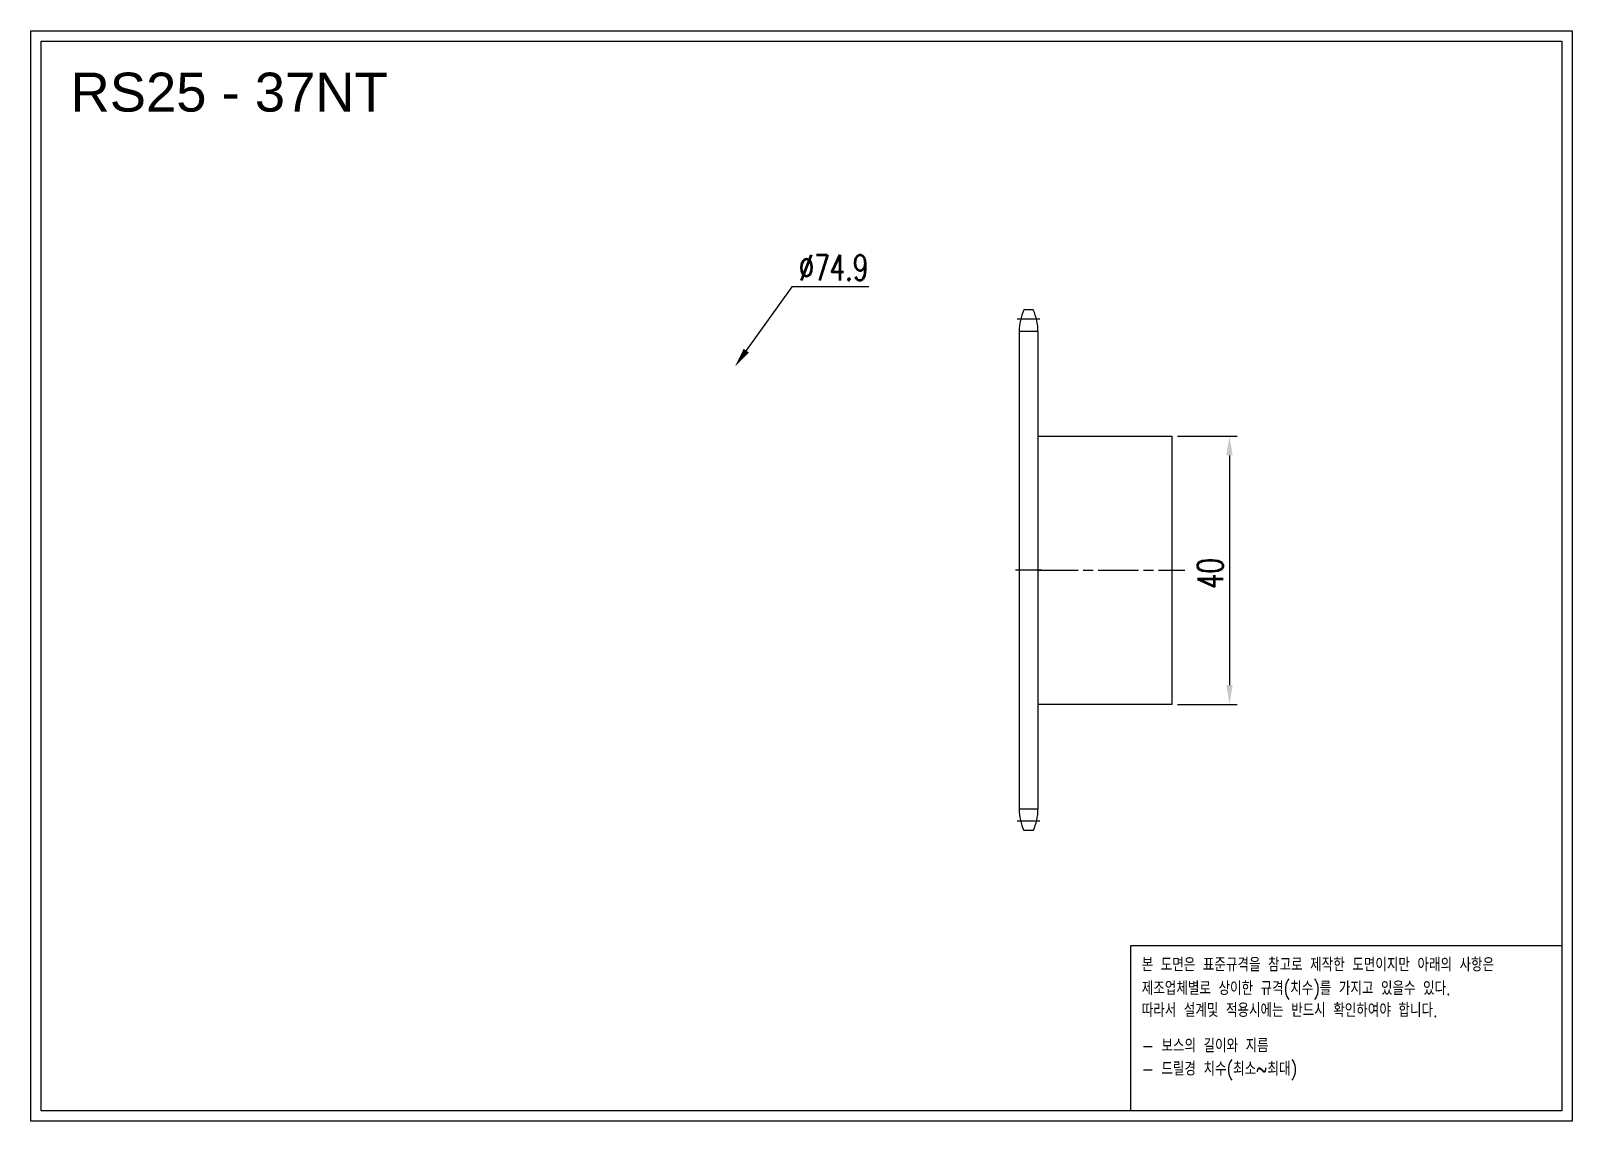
# Model space of a CAD drawing. Header units: millimetres. Extents: x -66249 to -66019, y 1448 to 1611.
import ezdxf

# ---------------------------------------------------------------- set-up
doc = ezdxf.new("R2010")
doc.units = ezdxf.units.MM
for name, pattern in [('AM_ISO02W050', [7.5, 6, -1.5]), ('AM_ISO02W050x2', [3.75, 3, -0.75]), ('AM_ISO08W050', [18, 12, -1.5, 3, -1.5]), ('AM_ISO08W050x2', [9, 6, -0.75, 1.5, -0.75])]:
    doc.linetypes.add(name, pattern=pattern)
for name, color, linetype, lineweight in [('AM_3N', 6, 'AM_ISO02W050', 25), ('AM_7', 4, 'AM_ISO08W050', 25), ('AM_7N', 4, 'AM_ISO08W050', 25)]:
    doc.layers.add(name, color=color, linetype=linetype, lineweight=lineweight)
doc.layers.add('S-DIM', color=7, linetype='Continuous')
doc.styles.add('HAN', font='ROMANS.shx', dxfattribs={"width": 0.7, "bigfont": 'whgtxt.shx'})
doc.styles.add('HSG', font='SIMPLEX.shx', dxfattribs={"width": 0.7, "bigfont": 'HSG.shx'})
doc.styles.get("Standard").update_dxf_attribs({"font": 'arial.ttf'})
doc.dimstyles.new('APP4', dxfattribs={"dimscale": 1.6, "dimtxt": 2.4, "dimasz": 1.8, "dimexe": 0.7, "dimexo": 0.5, "dimgap": 0.6, "dimtad": 1, "dimtoh": 1, "dimdec": 1, "dimrnd": 0.01, "dimzin": 9, "dimdsep": 46, "dimtxsty": 'HSG', "dimcen": 0, "dimclrd": 1, "dimclre": 1, "dimclrt": 256, "dimazin": 2, "dimtp": 1, "dimtm": 1, "dimtfac": 0.5, "dimtdec": 1, "dimtofl": 0, "dimtmove": 0, "dimatfit": 3, "dimfxl": 0, "dimtvp": 1, "dimtolj": 2, "dimlwd": -1, "dimlwe": -1, "dimarcsym": 0})

# ---------------------------------------------------------------- blocks, each defined once
blk = doc.blocks.new('*D2')
at = {"layer": 'Defpoints', "color": 0, "transparency": 16777216}
for p in [(-66078.34, 1550.11), (-66078.34, 1510.11), (-66069.76, 1510.11)]:
    blk.add_point(p, dxfattribs=at)
at = {"layer": 'S-DIM', "color": 1, "transparency": 16777216}
for p, q in [((-66077.54, 1550.11), (-66068.64, 1550.11)), ((-66069.76, 1547.23), (-66069.76, 1512.99)), ((-66077.54, 1510.11), (-66068.64, 1510.11))]:
    blk.add_line(p, q, dxfattribs=at)
for points in [[(-66070.24, 1547.23), (-66069.28, 1547.23), (-66069.76, 1550.11)], [(-66070.24, 1512.99), (-66069.28, 1512.99), (-66069.76, 1510.11)]]:
    blk.add_solid(points, dxfattribs=at)
at = {"layer": 'S-DIM', "transparency": 16777216, "insert": (-66072.64, 1529.63), "char_height": 3.84, "attachment_point": 5, "rotation": 90, "style": 'HSG'}
blk.add_mtext('\\A2;40', dxfattribs=at)
blk = doc.blocks.new('e567sfgjss')
for p, q in [((-66937.69, 488.79), (-66917.69, 488.79)), ((-66917.69, 488.79), (-66917.69, 448.79)), ((-66917.69, 448.79), (-66937.69, 448.79))]:
    blk.add_line(p, q)
at = {"layer": 'AM_7N', "linetype": 'AM_ISO08W050x2'}
blk.add_line((-66937.69, 468.79), (-66915.79, 468.79), dxfattribs=at)
blk = doc.blocks.new('*D3')
at = {"layer": 'Defpoints', "color": 0, "transparency": 16777216}
for p in [(-66143.54, 1560.53), (-66187.18, 1499.68)]:
    blk.add_point(p, dxfattribs=at)
at = {"layer": 'S-DIM', "color": 1, "transparency": 16777216}
for p, q in [((-66135.06, 1572.37), (-66141.87, 1562.87)), ((-66123.6, 1572.37), (-66135.06, 1572.37))]:
    blk.add_line(p, q, dxfattribs=at)
blk.add_solid([(-66142.26, 1563.15), (-66141.48, 1562.59), (-66143.54, 1560.53)], dxfattribs=at)
at = {"layer": 'S-DIM', "transparency": 16777216, "insert": (-66128.85, 1575.25), "char_height": 3.84, "attachment_point": 5, "style": 'HSG'}
blk.add_mtext('\\A2;∅74.9', dxfattribs=at)
blk = doc.blocks.new('notice1')
at = {"color": 4}
blk.add_lwpolyline([(-22142.12, 1735.9), (-22053.8, 1735.9), (-22053.8, 1702.07), (-22142.12, 1702.07)], close=True, dxfattribs=at)
at = {"color": 4, "style": 'HAN', "width": 0.8}
for s, p in [('본 도면은 표준규격을 참고로 제작한 도면이지만 아래의 사항은', (-22139.9, 1730.62)), ('제조업체별로 상이한 규격(치수)를 가지고 있을수 있다.', (-22139.9, 1725.78)), ('따라서 설계및 적용시에는 반드시 확인하여야 합니다.', (-22139.9, 1721.28)), ('- 보스의 길이와 지름', (-22139.9, 1714.03)), ('- 드릴경 치수(최소~최대)', (-22139.9, 1709.27))]:
    blk.add_text(s, height=2.7949, dxfattribs=at).set_placement(p)

msp = doc.modelspace()

# ---------------------------------------------------------------- linework, layer by layer
for p, q in [((-66099.05, 1568.95), (-66100.44, 1568.95)), ((-66101.14, 1565.75), (-66101.14, 1494.47)), ((-66098.34, 1565.75), (-66098.34, 1494.47)), ((-66099.05, 1491.27), (-66100.44, 1491.27))]:
    msp.add_line(p, q)
for points in [[(-66248.64, 1610.57), (-66018.62, 1610.57), (-66018.62, 1447.94), (-66248.64, 1447.94)], [(-66247.09, 1609.02), (-66020.17, 1609.02), (-66020.17, 1449.48), (-66247.09, 1449.48)]]:
    msp.add_lwpolyline(points, close=True)
for centre, start, end in [((-66093.54, 1565.75), 155.0989, 180), ((-66105.94, 1565.75), 0, 24.9011), ((-66093.54, 1494.47), 180, 204.9011), ((-66105.94, 1494.47), 335.0989, 0)]:
    msp.add_arc(centre, 7.6, start, end)
at = {"layer": 'AM_3N', "linetype": 'AM_ISO02W050x2'}
for p, q in [((-66098.34, 1565.75), (-66101.14, 1565.75)), ((-66098.34, 1494.47), (-66101.14, 1494.47))]:
    msp.add_line(p, q, dxfattribs=at)
at = {"layer": 'AM_7', "linetype": 'AM_ISO08W050x2'}
for p, q in [((-66098.07, 1567.55), (-66101.45, 1567.55)), ((-66097.76, 1530.11), (-66101.72, 1530.11)), ((-66098.07, 1492.67), (-66101.45, 1492.67))]:
    msp.add_line(p, q, dxfattribs=at)

# ---------------------------------------------------------------- block references
msp.add_blockref('e567sfgjss', (839.34, 1061.32))
at = {"xscale": 0.728, "yscale": 0.728, "zscale": 0.728}
msp.add_blockref('notice1', (-49965.01, 210.38), dxfattribs=at)

# ---------------------------------------------------------------- texts
msp.add_text('RS25 - 37NT', height=5.8085).set_placement((-66242.72, 1598.53))

# ---------------------------------------------------------------- dimensions: what is measured, and where the dimension line sits
at = {"layer": 'S-DIM'}
dim = msp.add_diameter_dim_2p(p1=(-66187.18, 1499.68), p2=(-66143.54, 1560.53), dimstyle='APP4', dxfattribs=at)
dim.commit()
dim.dimension.update_dxf_attribs({"geometry": '*D3', "text_midpoint": (-66128.85, 1572.37), "dimtype": 131})
dim = msp.add_linear_dim(base=(-66069.76, 1510.11), p1=(-66078.34, 1550.11), p2=(-66078.34, 1510.11), angle=90, dimstyle='APP4', dxfattribs=at)
dim.commit()
dim.dimension.update_dxf_attribs({"geometry": '*D2', "text_midpoint": (-66069.76, 1529.63), "dimtype": 128})

doc.saveas('drawing.dxf')
